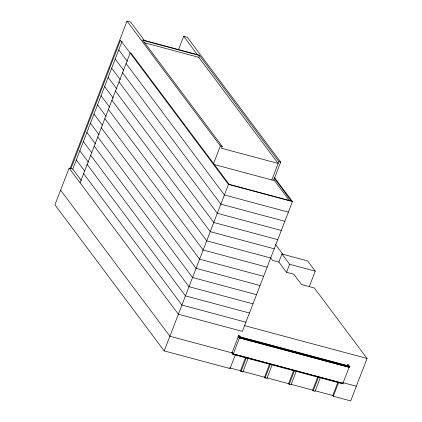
<?xml version="1.0" encoding="UTF-8"?>
<svg xmlns="http://www.w3.org/2000/svg" width="422" height="422" viewBox="0 0 422 422"><rect width="100%" height="100%" fill="white"/><g stroke="black" fill="none" stroke-linecap="round" stroke-linejoin="round"><path stroke-width="0.63" d="M81.377 180.632L72.748 169.101L69.092 168.12L54.934 204.812L164.216 350.919L230.032 368.559L235.455 354.491M70.184 168.367L127.006 21.1L130.667 22.081L144.387 40.428M70.922 168.61L120.476 40.18L130.282 53.288M72.748 169.101L122.069 41.282M80.075 182.8L130.161 52.993L131.073 53.241L229.099 184.298L291.259 200.956L273.941 177.799M178.474 49.791L183.686 36.292L187.342 37.273L280.699 162.09L273.62 180.437L213.928 164.438M280.699 162.09L278.873 161.6L199.237 55.129L142.562 39.937L222.199 146.408L221.487 148.243L278.167 163.435L198.804 57.334L199.511 55.498L142.836 40.306M213.527 163.652L220.368 145.917L127.006 21.1M164.216 350.919L228.46 184.419L130.161 52.993M271.794 179.946L278.873 161.6M231.91 352.359L231.731 352.818L232.923 354.411L343.128 383.951L343.308 383.492L233.102 353.952L231.91 352.359L233.313 353.91L342.912 383.292L349.105 367.235L239.506 337.858L238.103 336.308L238.456 335.39L239.374 335.638L240.287 336.861M232.216 352.444L238.409 336.392M232.923 354.411L233.102 353.952M347.396 365.6L347.749 364.682L348.662 364.93L349.854 366.523L349.5 367.441L239.295 337.901L239.649 336.983L238.456 335.39M233.313 353.91L239.506 337.858M274.685 177.82L292.451 201.568L242.36 331.375L178.374 314.221L69.092 168.12M315.028 390.756L332.773 395.509L333.322 396.247L350.693 400.9L367.066 358.463L314.332 287.962L301.535 284.533L293.849 274.258L286.538 272.296L278.852 262.02L281.943 254.002L307.538 260.865L315.229 271.14L309.194 286.765M245.404 357.919L240.45 370.764L240.999 371.497L242.829 371.988L248.257 357.925M240.999 371.497L246.427 357.434M286.538 272.296L289.629 264.277L281.943 254.002M269.716 363.764L264.52 377.215L265.069 377.954L266.899 378.439L272.09 364.988M265.069 377.954L270.265 364.497M293.786 370.215L288.595 383.672L289.144 384.405L290.969 384.896L296.165 371.439M289.144 384.405L294.334 370.949M317.618 377.279L312.665 390.123L313.214 390.856L315.044 391.347L320.472 377.279M313.214 390.856L318.642 376.788M332.773 395.509L337.964 382.058M333.322 396.247L338.513 382.791M144.039 42.654L198.804 57.334M220.368 145.917L222.199 146.408M228.46 184.419L292.451 201.568M288.379 212.118L224.388 194.969L126.088 63.543M284.839 221.292L220.848 204.142L122.549 72.716M281.3 230.465L217.309 213.316L119.009 81.889M277.76 239.638L213.769 222.489L115.47 91.062M274.221 248.811L210.23 231.662L111.93 100.236M270.681 257.99L206.69 240.835L108.391 109.409M289.629 264.277L315.229 271.14M278.852 262.02L272.454 260.305L270.481 257.668M267.142 267.163L203.151 250.009L104.851 118.587M263.602 276.336L199.611 259.182L101.312 127.76M260.063 285.509L196.072 268.355L97.772 136.934M256.523 294.683L192.532 277.528L94.233 146.107M252.978 303.856L188.993 286.702L90.693 155.28M249.439 313.029L185.453 295.875L87.154 164.453M245.899 322.202L181.914 305.048L83.614 173.627M244.575 325.631L367.066 358.463M239.654 336.724L348.667 365.911L347.749 364.682M239.649 336.983L349.854 366.523M231.894 352.861L169.876 336.239L60.599 190.137M342.564 382.527L356.353 386.225M229.478 367.826L240.888 370.88M242.787 371.392L264.969 377.337M266.868 377.848L289.049 383.793M290.948 384.3L313.129 390.244M183.686 36.292L197.406 54.644M273.804 179.703L289.55 200.756M275.545 244.512L283.046 254.54M118.767 49.843L127.391 61.38M115.227 59.017L123.852 70.553M111.688 68.19L120.312 79.726M108.148 77.363L116.773 88.9M104.609 86.536L113.233 98.073M101.069 95.715L109.694 107.246M97.529 104.888L106.154 116.419M93.99 114.061L102.224 125.07M90.45 123.235L99.075 134.766M86.911 132.408L95.536 143.939M238.103 336.308L239.295 337.901M83.371 141.581L91.606 152.59M79.827 150.754L88.456 162.285M76.287 159.927L84.527 170.936"/></g></svg>
